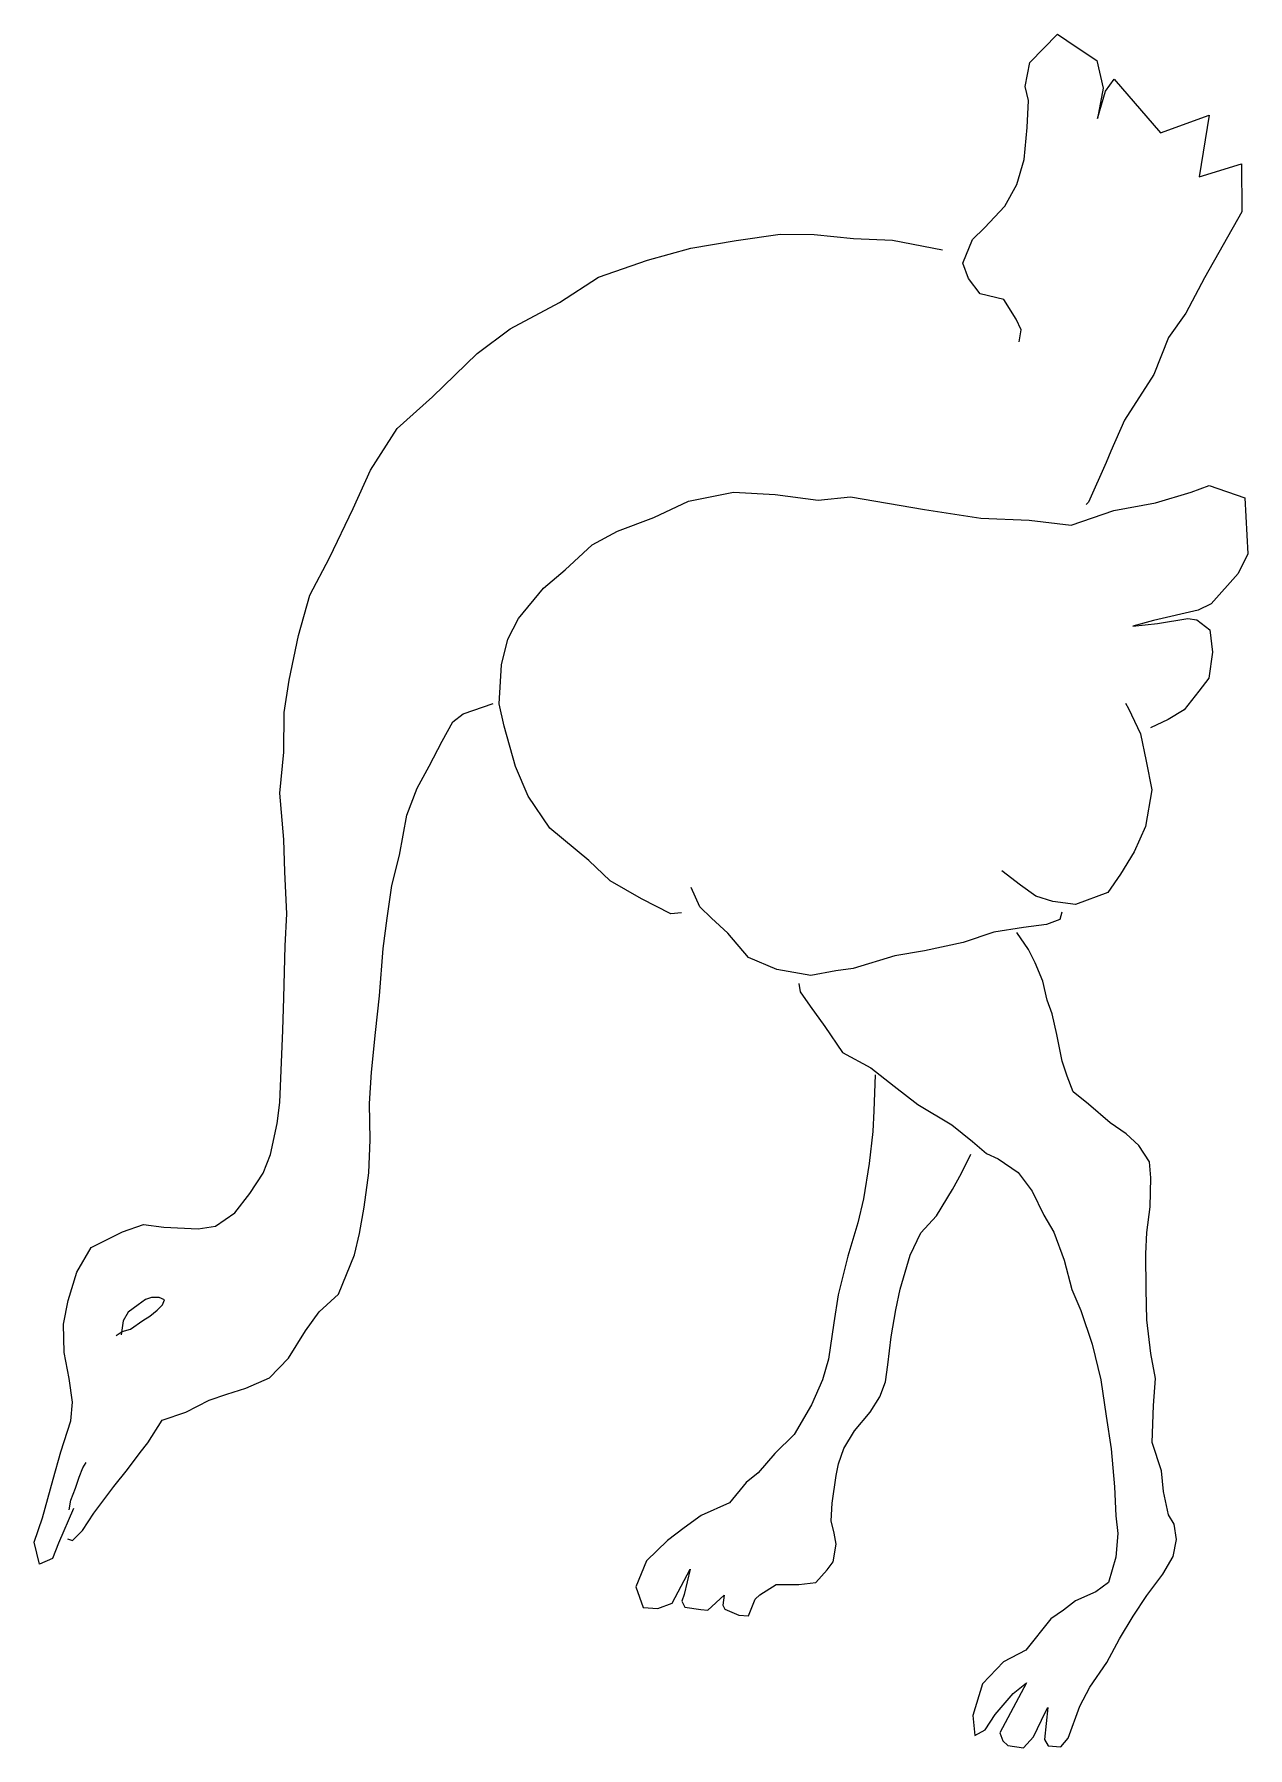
# Model space of a CAD drawing. Header units: millimetres. Extents: x -1483.39 to -1482.26, y 1770.5 to 1772.1.
import ezdxf

# ---------------------------------------------------------------- set-up
doc = ezdxf.new("R2010")
doc.units = ezdxf.units.MM
doc.header["$LTSCALE"] = 10
doc.layers.add('Animais', color=2, linetype='Continuous')

msp = doc.modelspace()

# ---------------------------------------------------------------- linework, layer by layer
at = {"layer": 'Animais'}
for p, q in [((-1482.4607, 1772.0697), (-1482.4349, 1772.0959)), ((-1482.4349, 1772.0959), (-1482.4173, 1772.0843)), ((-1482.4173, 1772.0843), (-1482.398, 1772.0714)), ((-1482.4649, 1772.0472), (-1482.4607, 1772.0697)), ((-1482.398, 1772.0714), (-1482.3922, 1772.0455)), ((-1482.462, 1772.0342), (-1482.4649, 1772.0472)), ((-1482.3922, 1772.0455), (-1482.3976, 1772.0172)), ((-1482.3976, 1772.0172), (-1482.3899, 1772.0427)), ((-1482.3899, 1772.0427), (-1482.382, 1772.054)), ((-1482.382, 1772.054), (-1482.3388, 1772.0041)), ((-1482.463, 1772.0089), (-1482.462, 1772.0342)), ((-1482.3388, 1772.0041), (-1482.2933, 1772.0204)), ((-1482.2933, 1772.0204), (-1482.3025, 1771.9628)), ((-1482.466, 1771.979), (-1482.463, 1772.0089)), ((-1482.4726, 1771.9558), (-1482.466, 1771.979)), ((-1482.3025, 1771.9628), (-1482.2631, 1771.975)), ((-1482.2631, 1771.975), (-1482.2627, 1771.9304)), ((-1482.4839, 1771.9354), (-1482.4726, 1771.9558)), ((-1482.5029, 1771.9154), (-1482.4839, 1771.9354)), ((-1482.2627, 1771.9304), (-1482.2977, 1771.8686)), ((-1482.514, 1771.9045), (-1482.5029, 1771.9154)), ((-1482.7769, 1771.8963), (-1482.7347, 1771.9034)), ((-1482.7347, 1771.9034), (-1482.6934, 1771.9094)), ((-1482.6934, 1771.9094), (-1482.6618, 1771.9091)), ((-1482.6618, 1771.9091), (-1482.6251, 1771.9055)), ((-1482.6251, 1771.9055), (-1482.5886, 1771.9039)), ((-1482.5886, 1771.9039), (-1482.5422, 1771.8947)), ((-1482.523, 1771.8825), (-1482.514, 1771.9045)), ((-1482.863, 1771.8692), (-1482.8173, 1771.8852)), ((-1482.8173, 1771.8852), (-1482.7769, 1771.8963)), ((-1482.5177, 1771.868), (-1482.523, 1771.8825)), ((-1482.8995, 1771.8457), (-1482.863, 1771.8692)), ((-1482.5069, 1771.8539), (-1482.5177, 1771.868)), ((-1482.2977, 1771.8686), (-1482.315, 1771.8357)), ((-1482.4848, 1771.8484), (-1482.5069, 1771.8539)), ((-1482.9456, 1771.8211), (-1482.8995, 1771.8457)), ((-1482.4734, 1771.83), (-1482.4848, 1771.8484)), ((-1482.315, 1771.8357), (-1482.3312, 1771.813)), ((-1482.9763, 1771.7982), (-1482.9456, 1771.8211)), ((-1482.4687, 1771.8203), (-1482.4734, 1771.83)), ((-1482.4705, 1771.809), (-1482.4687, 1771.8203)), ((-1482.3312, 1771.813), (-1482.3449, 1771.7785)), ((-1483.0178, 1771.7578), (-1482.9763, 1771.7982)), ((-1482.3449, 1771.7785), (-1482.3722, 1771.7359)), ((-1483.0508, 1771.7281), (-1483.0178, 1771.7578)), ((-1483.0759, 1771.6891), (-1483.0508, 1771.7281)), ((-1482.3722, 1771.7359), (-1482.385, 1771.7071)), ((-1482.385, 1771.7071), (-1482.3894, 1771.6963)), ((-1482.3894, 1771.6963), (-1482.406, 1771.6595)), ((-1483.092, 1771.6534), (-1483.0759, 1771.6891)), ((-1482.3102, 1771.6687), (-1482.2934, 1771.6751)), ((-1482.2934, 1771.6751), (-1482.2599, 1771.6635)), ((-1482.8114, 1771.645), (-1482.779, 1771.6604)), ((-1482.779, 1771.6604), (-1482.7372, 1771.6687)), ((-1482.7372, 1771.6687), (-1482.6982, 1771.6667)), ((-1482.6982, 1771.6667), (-1482.6582, 1771.6614)), ((-1482.6582, 1771.6614), (-1482.6278, 1771.6645)), ((-1482.6278, 1771.6645), (-1482.5588, 1771.6526)), ((-1482.406, 1771.6595), (-1482.4082, 1771.6573)), ((-1482.3823, 1771.6517), (-1482.3433, 1771.6588)), ((-1482.3433, 1771.6588), (-1482.3102, 1771.6687)), ((-1482.2599, 1771.6635), (-1482.2573, 1771.6111)), ((-1483.1141, 1771.6075), (-1483.092, 1771.6534)), ((-1482.8452, 1771.6323), (-1482.8114, 1771.645)), ((-1482.5588, 1771.6526), (-1482.5063, 1771.6446)), ((-1482.5063, 1771.6446), (-1482.4612, 1771.6427)), ((-1482.4612, 1771.6427), (-1482.4221, 1771.638)), ((-1482.4221, 1771.638), (-1482.3823, 1771.6517)), ((-1482.8689, 1771.6197), (-1482.8452, 1771.6323)), ((-1482.894, 1771.5964), (-1482.8689, 1771.6197)), ((-1482.2573, 1771.6111), (-1482.2661, 1771.593)), ((-1483.1325, 1771.5725), (-1483.1141, 1771.6075)), ((-1482.9142, 1771.5792), (-1482.894, 1771.5964)), ((-1482.9376, 1771.5509), (-1482.9142, 1771.5792)), ((-1482.2661, 1771.593), (-1482.2913, 1771.5645)), ((-1483.1429, 1771.535), (-1483.1325, 1771.5725)), ((-1482.2913, 1771.5645), (-1482.3037, 1771.5588)), ((-1482.9477, 1771.5316), (-1482.9376, 1771.5509)), ((-1482.3452, 1771.5489), (-1482.3645, 1771.5436)), ((-1482.3037, 1771.5588), (-1482.3452, 1771.5489)), ((-1482.3414, 1771.5461), (-1482.3132, 1771.5508)), ((-1482.3132, 1771.5508), (-1482.3047, 1771.5497)), ((-1482.3047, 1771.5497), (-1482.2928, 1771.5402)), ((-1483.1517, 1771.4933), (-1483.1429, 1771.535)), ((-1482.9536, 1771.5078), (-1482.9477, 1771.5316)), ((-1482.3645, 1771.5436), (-1482.3414, 1771.5461)), ((-1482.2928, 1771.5402), (-1482.2903, 1771.5194)), ((-1482.2903, 1771.5194), (-1482.2936, 1771.4951)), ((-1482.9556, 1771.4712), (-1482.9536, 1771.5078)), ((-1483.1564, 1771.4633), (-1483.1517, 1771.4933)), ((-1482.303, 1771.4831), (-1482.3165, 1771.4657)), ((-1482.2936, 1771.4951), (-1482.303, 1771.4831)), ((-1482.9894, 1771.4619), (-1482.9613, 1771.4717)), ((-1482.951, 1771.4503), (-1482.9556, 1771.4712)), ((-1482.3712, 1771.472), (-1482.3684, 1771.4669)), ((-1482.3684, 1771.4669), (-1482.3574, 1771.4434)), ((-1483.1567, 1771.4262), (-1483.1564, 1771.4633)), ((-1483.0089, 1771.4363), (-1482.999, 1771.4545)), ((-1482.999, 1771.4545), (-1482.9894, 1771.4619)), ((-1482.3316, 1771.4565), (-1482.3479, 1771.449)), ((-1482.3165, 1771.4657), (-1482.3316, 1771.4565)), ((-1483.0211, 1771.413), (-1483.0089, 1771.4363)), ((-1482.9405, 1771.4127), (-1482.951, 1771.4503)), ((-1482.3574, 1771.4434), (-1482.3521, 1771.4179)), ((-1483.1604, 1771.3878), (-1483.1567, 1771.4262)), ((-1483.0323, 1771.3926), (-1483.0211, 1771.413)), ((-1482.9285, 1771.385), (-1482.9405, 1771.4127)), ((-1482.3521, 1771.4179), (-1482.3469, 1771.3909)), ((-1483.1566, 1771.3448), (-1483.1604, 1771.3878)), ((-1483.0417, 1771.3673), (-1483.0323, 1771.3926)), ((-1482.3469, 1771.3909), (-1482.3528, 1771.3569)), ((-1482.9084, 1771.3553), (-1482.9285, 1771.385)), ((-1483.0487, 1771.33), (-1483.0417, 1771.3673)), ((-1482.8721, 1771.3252), (-1482.9084, 1771.3553)), ((-1482.3528, 1771.3569), (-1482.3633, 1771.3332)), ((-1483.1558, 1771.3144), (-1483.1566, 1771.3448)), ((-1483.0559, 1771.3017), (-1483.0487, 1771.33)), ((-1482.8522, 1771.3061), (-1482.8721, 1771.3252)), ((-1482.3633, 1771.3332), (-1482.376, 1771.3123)), ((-1483.1537, 1771.2754), (-1483.1558, 1771.3144)), ((-1482.4692, 1771.302), (-1482.4866, 1771.3154)), ((-1482.376, 1771.3123), (-1482.3878, 1771.2952)), ((-1483.0601, 1771.2712), (-1483.0559, 1771.3017)), ((-1482.8228, 1771.2895), (-1482.8522, 1771.3061)), ((-1482.7685, 1771.282), (-1482.7766, 1771.3)), ((-1482.4549, 1771.2918), (-1482.4692, 1771.302)), ((-1482.4391, 1771.2868), (-1482.4549, 1771.2918)), ((-1482.3878, 1771.2952), (-1482.4181, 1771.2842)), ((-1483.1553, 1771.2455), (-1483.1537, 1771.2754)), ((-1482.7956, 1771.2755), (-1482.8228, 1771.2895)), ((-1482.7855, 1771.2763), (-1482.7956, 1771.2755)), ((-1482.7577, 1771.2714), (-1482.7685, 1771.282)), ((-1482.4181, 1771.2842), (-1482.4391, 1771.2868)), ((-1482.4306, 1771.2768), (-1482.4327, 1771.27)), ((-1483.0639, 1771.243), (-1483.0601, 1771.2712)), ((-1482.7424, 1771.2574), (-1482.7577, 1771.2714)), ((-1482.4665, 1771.2625), (-1482.4941, 1771.2583)), ((-1482.4451, 1771.2655), (-1482.4665, 1771.2625)), ((-1482.4327, 1771.27), (-1482.4451, 1771.2655)), ((-1483.1565, 1771.1971), (-1483.1553, 1771.2455)), ((-1483.0675, 1771.199), (-1483.0639, 1771.243)), ((-1482.723, 1771.2345), (-1482.7424, 1771.2574)), ((-1482.5228, 1771.2485), (-1482.5589, 1771.2407)), ((-1482.4941, 1771.2583), (-1482.5228, 1771.2485)), ((-1482.4619, 1771.2422), (-1482.4728, 1771.2578)), ((-1482.6965, 1771.2233), (-1482.723, 1771.2345)), ((-1482.5865, 1771.2361), (-1482.6254, 1771.2245)), ((-1482.5589, 1771.2407), (-1482.5865, 1771.2361)), ((-1482.4555, 1771.2298), (-1482.4619, 1771.2422)), ((-1482.4486, 1771.2124), (-1482.4555, 1771.2298)), ((-1482.6648, 1771.2179), (-1482.6965, 1771.2233)), ((-1482.6417, 1771.2221), (-1482.6648, 1771.2179)), ((-1482.6254, 1771.2245), (-1482.6417, 1771.2221)), ((-1482.4445, 1771.1949), (-1482.4486, 1771.2124)), ((-1483.1575, 1771.1667), (-1483.1565, 1771.1971)), ((-1483.0712, 1771.1646), (-1483.0675, 1771.199)), ((-1482.676, 1771.2105), (-1482.6748, 1771.2026)), ((-1482.6748, 1771.2026), (-1482.6656, 1771.1891)), ((-1482.4399, 1771.182), (-1482.4445, 1771.1949)), ((-1482.6656, 1771.1891), (-1482.6519, 1771.1701)), ((-1482.4353, 1771.1629), (-1482.4399, 1771.182)), ((-1483.1602, 1771.0994), (-1483.1575, 1771.1667)), ((-1483.0747, 1771.1278), (-1483.0712, 1771.1646)), ((-1482.6519, 1771.1701), (-1482.6353, 1771.1459)), ((-1482.4305, 1771.138), (-1482.4353, 1771.1629)), ((-1482.6353, 1771.1459), (-1482.6088, 1771.1316)), ((-1482.6088, 1771.1316), (-1482.5872, 1771.1147)), ((-1482.4259, 1771.124), (-1482.4305, 1771.138)), ((-1483.0767, 1771.0984), (-1483.0747, 1771.1278)), ((-1482.6048, 1771.1253), (-1482.6061, 1771.0915)), ((-1482.5872, 1771.1147), (-1482.565, 1771.0974)), ((-1482.4202, 1771.1093), (-1482.4259, 1771.124)), ((-1483.1629, 1771.0797), (-1483.1602, 1771.0994)), ((-1482.406, 1771.0977), (-1482.4202, 1771.1093)), ((-1483.076, 1771.0645), (-1483.0767, 1771.0984)), ((-1482.6061, 1771.0915), (-1482.6071, 1771.0723)), ((-1482.565, 1771.0974), (-1482.5333, 1771.0785)), ((-1482.3856, 1771.0803), (-1482.406, 1771.0977)), ((-1483.1689, 1771.0509), (-1483.1629, 1771.0797)), ((-1482.6071, 1771.0723), (-1482.6104, 1771.0423)), ((-1482.5333, 1771.0785), (-1482.514, 1771.0629)), ((-1482.3708, 1771.0702), (-1482.3856, 1771.0803)), ((-1482.3588, 1771.0591), (-1482.3708, 1771.0702)), ((-1483.176, 1771.0333), (-1483.1689, 1771.0509)), ((-1483.0774, 1771.0336), (-1483.076, 1771.0645)), ((-1482.5245, 1771.0334), (-1482.5156, 1771.051)), ((-1482.514, 1771.0629), (-1482.5009, 1771.0518)), ((-1482.5009, 1771.0518), (-1482.4903, 1771.0468)), ((-1482.3491, 1771.0439), (-1482.3588, 1771.0591)), ((-1482.6104, 1771.0423), (-1482.6157, 1771.0096)), ((-1482.4903, 1771.0468), (-1482.4715, 1771.0339)), ((-1482.3478, 1771.0292), (-1482.3491, 1771.0439)), ((-1483.1883, 1771.0145), (-1483.176, 1771.0333)), ((-1483.0816, 1771.0018), (-1483.0774, 1771.0336)), ((-1482.5328, 1771.0182), (-1482.5245, 1771.0334)), ((-1482.4715, 1771.0339), (-1482.4583, 1771.0165)), ((-1482.3483, 1771.0021), (-1482.3478, 1771.0292)), ((-1483.2024, 1770.9964), (-1483.1883, 1771.0145)), ((-1482.6157, 1771.0096), (-1482.6212, 1770.987)), ((-1482.5478, 1770.9937), (-1482.5328, 1771.0182)), ((-1482.4583, 1771.0165), (-1482.4475, 1770.9941)), ((-1483.2203, 1770.9839), (-1483.2024, 1770.9964)), ((-1483.086, 1770.977), (-1483.0816, 1771.0018)), ((-1482.6212, 1770.987), (-1482.6305, 1770.9559)), ((-1482.5624, 1770.9779), (-1482.5478, 1770.9937)), ((-1482.4475, 1770.9941), (-1482.4383, 1770.9783)), ((-1482.3514, 1770.978), (-1482.3483, 1771.0021)), ((-1483.3363, 1770.9642), (-1483.3072, 1770.9787)), ((-1483.3072, 1770.9787), (-1483.2874, 1770.9856)), ((-1483.2874, 1770.9856), (-1483.2687, 1770.983)), ((-1483.2687, 1770.983), (-1483.2366, 1770.9814)), ((-1483.2366, 1770.9814), (-1483.2203, 1770.9839)), ((-1483.0908, 1770.9573), (-1483.086, 1770.977)), ((-1482.5723, 1770.957), (-1482.5624, 1770.9779)), ((-1482.4383, 1770.9783), (-1482.4285, 1770.9524)), ((-1482.3524, 1770.9581), (-1482.3514, 1770.978)), ((-1483.3497, 1770.941), (-1483.3363, 1770.9642)), ((-1483.1057, 1770.9205), (-1483.0908, 1770.9573)), ((-1482.6305, 1770.9559), (-1482.6393, 1770.9198)), ((-1482.5817, 1770.9252), (-1482.5723, 1770.957)), ((-1482.3521, 1770.9249), (-1482.3524, 1770.9581)), ((-1483.3579, 1770.9145), (-1483.3497, 1770.941)), ((-1482.4285, 1770.9524), (-1482.4215, 1770.9249)), ((-1482.5855, 1770.906), (-1482.5817, 1770.9252)), ((-1482.4215, 1770.9249), (-1482.4129, 1770.9053)), ((-1482.3514, 1770.8967), (-1482.3521, 1770.9249)), ((-1483.3622, 1770.8925), (-1483.3579, 1770.9145)), ((-1483.2924, 1770.9105), (-1483.3019, 1770.9037)), ((-1483.2857, 1770.9156), (-1483.2924, 1770.9105)), ((-1483.2801, 1770.9174), (-1483.2857, 1770.9156)), ((-1483.2728, 1770.9175), (-1483.2801, 1770.9174)), ((-1483.2748, 1770.9056), (-1483.2699, 1770.9107)), ((-1483.2681, 1770.9152), (-1483.2728, 1770.9175)), ((-1483.2699, 1770.9107), (-1483.2681, 1770.9152)), ((-1483.1238, 1770.904), (-1483.1057, 1770.9205)), ((-1482.6393, 1770.9198), (-1482.6436, 1770.8938)), ((-1483.3615, 1770.866), (-1483.3622, 1770.8925)), ((-1483.3065, 1770.8957), (-1483.3085, 1770.8827)), ((-1483.3019, 1770.9037), (-1483.3065, 1770.8957)), ((-1483.2997, 1770.8878), (-1483.2883, 1770.8959)), ((-1483.2883, 1770.8959), (-1483.2816, 1770.8999)), ((-1483.2816, 1770.8999), (-1483.2748, 1770.9056)), ((-1483.1365, 1770.8864), (-1483.1238, 1770.904)), ((-1482.6436, 1770.8938), (-1482.6484, 1770.8599)), ((-1482.5899, 1770.8807), (-1482.5855, 1770.906)), ((-1482.4129, 1770.9053), (-1482.4024, 1770.8738)), ((-1482.3476, 1770.8651), (-1482.3514, 1770.8967)), ((-1483.313, 1770.8821), (-1483.3074, 1770.8856)), ((-1483.3074, 1770.8856), (-1483.2997, 1770.8878)), ((-1483.1522, 1770.8609), (-1483.1365, 1770.8864)), ((-1482.593, 1770.8547), (-1482.5899, 1770.8807)), ((-1483.3568, 1770.8418), (-1483.3615, 1770.866)), ((-1483.17, 1770.8426), (-1483.1522, 1770.8609)), ((-1482.6484, 1770.8599), (-1482.6539, 1770.8407)), ((-1482.4024, 1770.8738), (-1482.3944, 1770.8405)), ((-1482.3435, 1770.842), (-1482.3476, 1770.8651)), ((-1482.5952, 1770.8388), (-1482.593, 1770.8547)), ((-1483.3538, 1770.8198), (-1483.3568, 1770.8418)), ((-1483.2262, 1770.8218), (-1483.2099, 1770.8271)), ((-1483.2099, 1770.8271), (-1483.192, 1770.8329)), ((-1483.192, 1770.8329), (-1483.17, 1770.8426)), ((-1482.6539, 1770.8407), (-1482.6644, 1770.8174)), ((-1482.6007, 1770.8247), (-1482.5952, 1770.8388)), ((-1482.3944, 1770.8405), (-1482.3895, 1770.8066)), ((-1482.3451, 1770.8166), (-1482.3435, 1770.842)), ((-1483.3553, 1770.8023), (-1483.3538, 1770.8198)), ((-1483.2481, 1770.8104), (-1483.2262, 1770.8218)), ((-1482.6644, 1770.8174), (-1482.6806, 1770.7897)), ((-1482.6095, 1770.8105), (-1482.6007, 1770.8247)), ((-1482.3465, 1770.7822), (-1482.3451, 1770.8166)), ((-1483.3647, 1770.7734), (-1483.3553, 1770.8023)), ((-1483.2834, 1770.782), (-1483.2701, 1770.803)), ((-1483.2701, 1770.803), (-1483.2481, 1770.8104)), ((-1482.6241, 1770.793), (-1482.6095, 1770.8105)), ((-1482.3895, 1770.8066), (-1482.3848, 1770.7762)), ((-1483.2908, 1770.7729), (-1483.2834, 1770.782)), ((-1482.6806, 1770.7897), (-1482.6984, 1770.772)), ((-1482.6342, 1770.7765), (-1482.6241, 1770.793)), ((-1482.3378, 1770.7558), (-1482.3465, 1770.7822)), ((-1483.3717, 1770.7479), (-1483.3647, 1770.7734)), ((-1483.3442, 1770.7584), (-1483.341, 1770.7634)), ((-1483.3024, 1770.7569), (-1483.2908, 1770.7729)), ((-1482.6984, 1770.772), (-1482.714, 1770.7539)), ((-1482.639, 1770.7623), (-1482.6342, 1770.7765)), ((-1482.3848, 1770.7762), (-1482.3817, 1770.7407)), ((-1483.3817, 1770.7118), (-1483.3717, 1770.7479)), ((-1483.3509, 1770.7397), (-1483.3476, 1770.7498)), ((-1483.3476, 1770.7498), (-1483.3442, 1770.7584)), ((-1483.3153, 1770.7411), (-1483.3024, 1770.7569)), ((-1482.714, 1770.7539), (-1482.7253, 1770.7447)), ((-1482.645, 1770.7255), (-1482.6412, 1770.7515)), ((-1482.6412, 1770.7515), (-1482.639, 1770.7623)), ((-1482.3359, 1770.7366), (-1482.3378, 1770.7558)), ((-1483.3552, 1770.7284), (-1483.3509, 1770.7397)), ((-1483.3338, 1770.7162), (-1483.3153, 1770.7411)), ((-1482.7253, 1770.7447), (-1482.7409, 1770.7259)), ((-1482.3817, 1770.7407), (-1482.3803, 1770.7136)), ((-1482.3312, 1770.7147), (-1482.3359, 1770.7366)), ((-1483.353, 1770.7205), (-1483.3668, 1770.6881)), ((-1483.357, 1770.7193), (-1483.3552, 1770.7284)), ((-1483.3443, 1770.7002), (-1483.3338, 1770.7162)), ((-1482.7409, 1770.7259), (-1482.7674, 1770.714)), ((-1482.646, 1770.7092), (-1482.645, 1770.7255)), ((-1483.3895, 1770.6891), (-1483.3817, 1770.7118)), ((-1483.3538, 1770.6906), (-1483.3443, 1770.7002)), ((-1482.783, 1770.7024), (-1482.7988, 1770.6906)), ((-1482.7674, 1770.714), (-1482.783, 1770.7024)), ((-1482.6431, 1770.6975), (-1482.646, 1770.7092)), ((-1482.3803, 1770.7136), (-1482.3785, 1770.6973)), ((-1482.326, 1770.7061), (-1482.3312, 1770.7147)), ((-1482.3238, 1770.6916), (-1482.326, 1770.7061)), ((-1483.3847, 1770.6688), (-1483.3895, 1770.6891)), ((-1483.3668, 1770.6881), (-1483.3723, 1770.6741)), ((-1483.3584, 1770.6922), (-1483.3538, 1770.6906)), ((-1482.7988, 1770.6906), (-1482.8183, 1770.6718)), ((-1482.6441, 1770.6708), (-1482.6412, 1770.6872)), ((-1482.6412, 1770.6872), (-1482.6431, 1770.6975)), ((-1482.3785, 1770.6973), (-1482.3805, 1770.6753)), ((-1482.3269, 1770.6757), (-1482.3238, 1770.6916)), ((-1483.3723, 1770.6741), (-1483.3847, 1770.6688)), ((-1482.8183, 1770.6718), (-1482.8283, 1770.6474)), ((-1482.6496, 1770.6635), (-1482.6441, 1770.6708)), ((-1482.3805, 1770.6753), (-1482.3871, 1770.6516)), ((-1482.3364, 1770.6593), (-1482.3269, 1770.6757)), ((-1482.7943, 1770.6324), (-1482.7776, 1770.6641)), ((-1482.7776, 1770.6641), (-1482.7832, 1770.6405)), ((-1482.676, 1770.6498), (-1482.6603, 1770.6515)), ((-1482.6603, 1770.6515), (-1482.6496, 1770.6635)), ((-1482.3871, 1770.6516), (-1482.3989, 1770.6429)), ((-1482.3514, 1770.6395), (-1482.3364, 1770.6593)), ((-1482.8283, 1770.6474), (-1482.8214, 1770.6283)), ((-1482.7832, 1770.6405), (-1482.7853, 1770.6342)), ((-1482.7609, 1770.6259), (-1482.7458, 1770.6396)), ((-1482.7458, 1770.6396), (-1482.7469, 1770.6305)), ((-1482.7232, 1770.6206), (-1482.717, 1770.6359)), ((-1482.717, 1770.6359), (-1482.7126, 1770.6399)), ((-1482.7126, 1770.6399), (-1482.6974, 1770.6496)), ((-1482.6974, 1770.6496), (-1482.676, 1770.6498)), ((-1482.3989, 1770.6429), (-1482.418, 1770.6343)), ((-1482.3643, 1770.6202), (-1482.3514, 1770.6395)), ((-1482.8214, 1770.6283), (-1482.8078, 1770.6272)), ((-1482.8078, 1770.6272), (-1482.7943, 1770.6324)), ((-1482.7853, 1770.6342), (-1482.7824, 1770.6286)), ((-1482.7824, 1770.6286), (-1482.7677, 1770.6265)), ((-1482.7677, 1770.6265), (-1482.7609, 1770.6259)), ((-1482.7469, 1770.6305), (-1482.7452, 1770.6267)), ((-1482.7452, 1770.6267), (-1482.7321, 1770.621)), ((-1482.7321, 1770.621), (-1482.7232, 1770.6206)), ((-1482.4292, 1770.6258), (-1482.441, 1770.6178)), ((-1482.418, 1770.6343), (-1482.4292, 1770.6258)), ((-1482.3771, 1770.5991), (-1482.3643, 1770.6202)), ((-1482.441, 1770.6178), (-1482.4644, 1770.5883)), ((-1482.4644, 1770.5883), (-1482.4853, 1770.5774)), ((-1482.3888, 1770.577), (-1482.3771, 1770.5991)), ((-1482.4853, 1770.5774), (-1482.5048, 1770.5569)), ((-1482.4045, 1770.5538), (-1482.3888, 1770.577)), ((-1482.5048, 1770.5569), (-1482.5137, 1770.5276)), ((-1482.4637, 1770.5578), (-1482.4887, 1770.5114)), ((-1482.476, 1770.5481), (-1482.4637, 1770.5578)), ((-1482.4928, 1770.5283), (-1482.476, 1770.5481)), ((-1482.4139, 1770.5362), (-1482.4045, 1770.5538)), ((-1482.5137, 1770.5276), (-1482.5119, 1770.5089)), ((-1482.5023, 1770.5141), (-1482.4928, 1770.5283)), ((-1482.4571, 1770.5077), (-1482.4459, 1770.531)), ((-1482.4438, 1770.5349), (-1482.4469, 1770.505)), ((-1482.4459, 1770.531), (-1482.4438, 1770.5349)), ((-1482.4249, 1770.5062), (-1482.4139, 1770.5362)), ((-1482.5119, 1770.5089), (-1482.5023, 1770.5141)), ((-1482.4887, 1770.5114), (-1482.4859, 1770.504)), ((-1482.4666, 1770.4974), (-1482.4571, 1770.5077)), ((-1482.4859, 1770.504), (-1482.4812, 1770.4996)), ((-1482.4812, 1770.4996), (-1482.4666, 1770.4974)), ((-1482.4469, 1770.505), (-1482.4435, 1770.4993)), ((-1482.4435, 1770.4993), (-1482.4316, 1770.4984)), ((-1482.4316, 1770.4984), (-1482.4249, 1770.5062))]:
    msp.add_line(p, q, dxfattribs=at)

doc.saveas('drawing.dxf')
